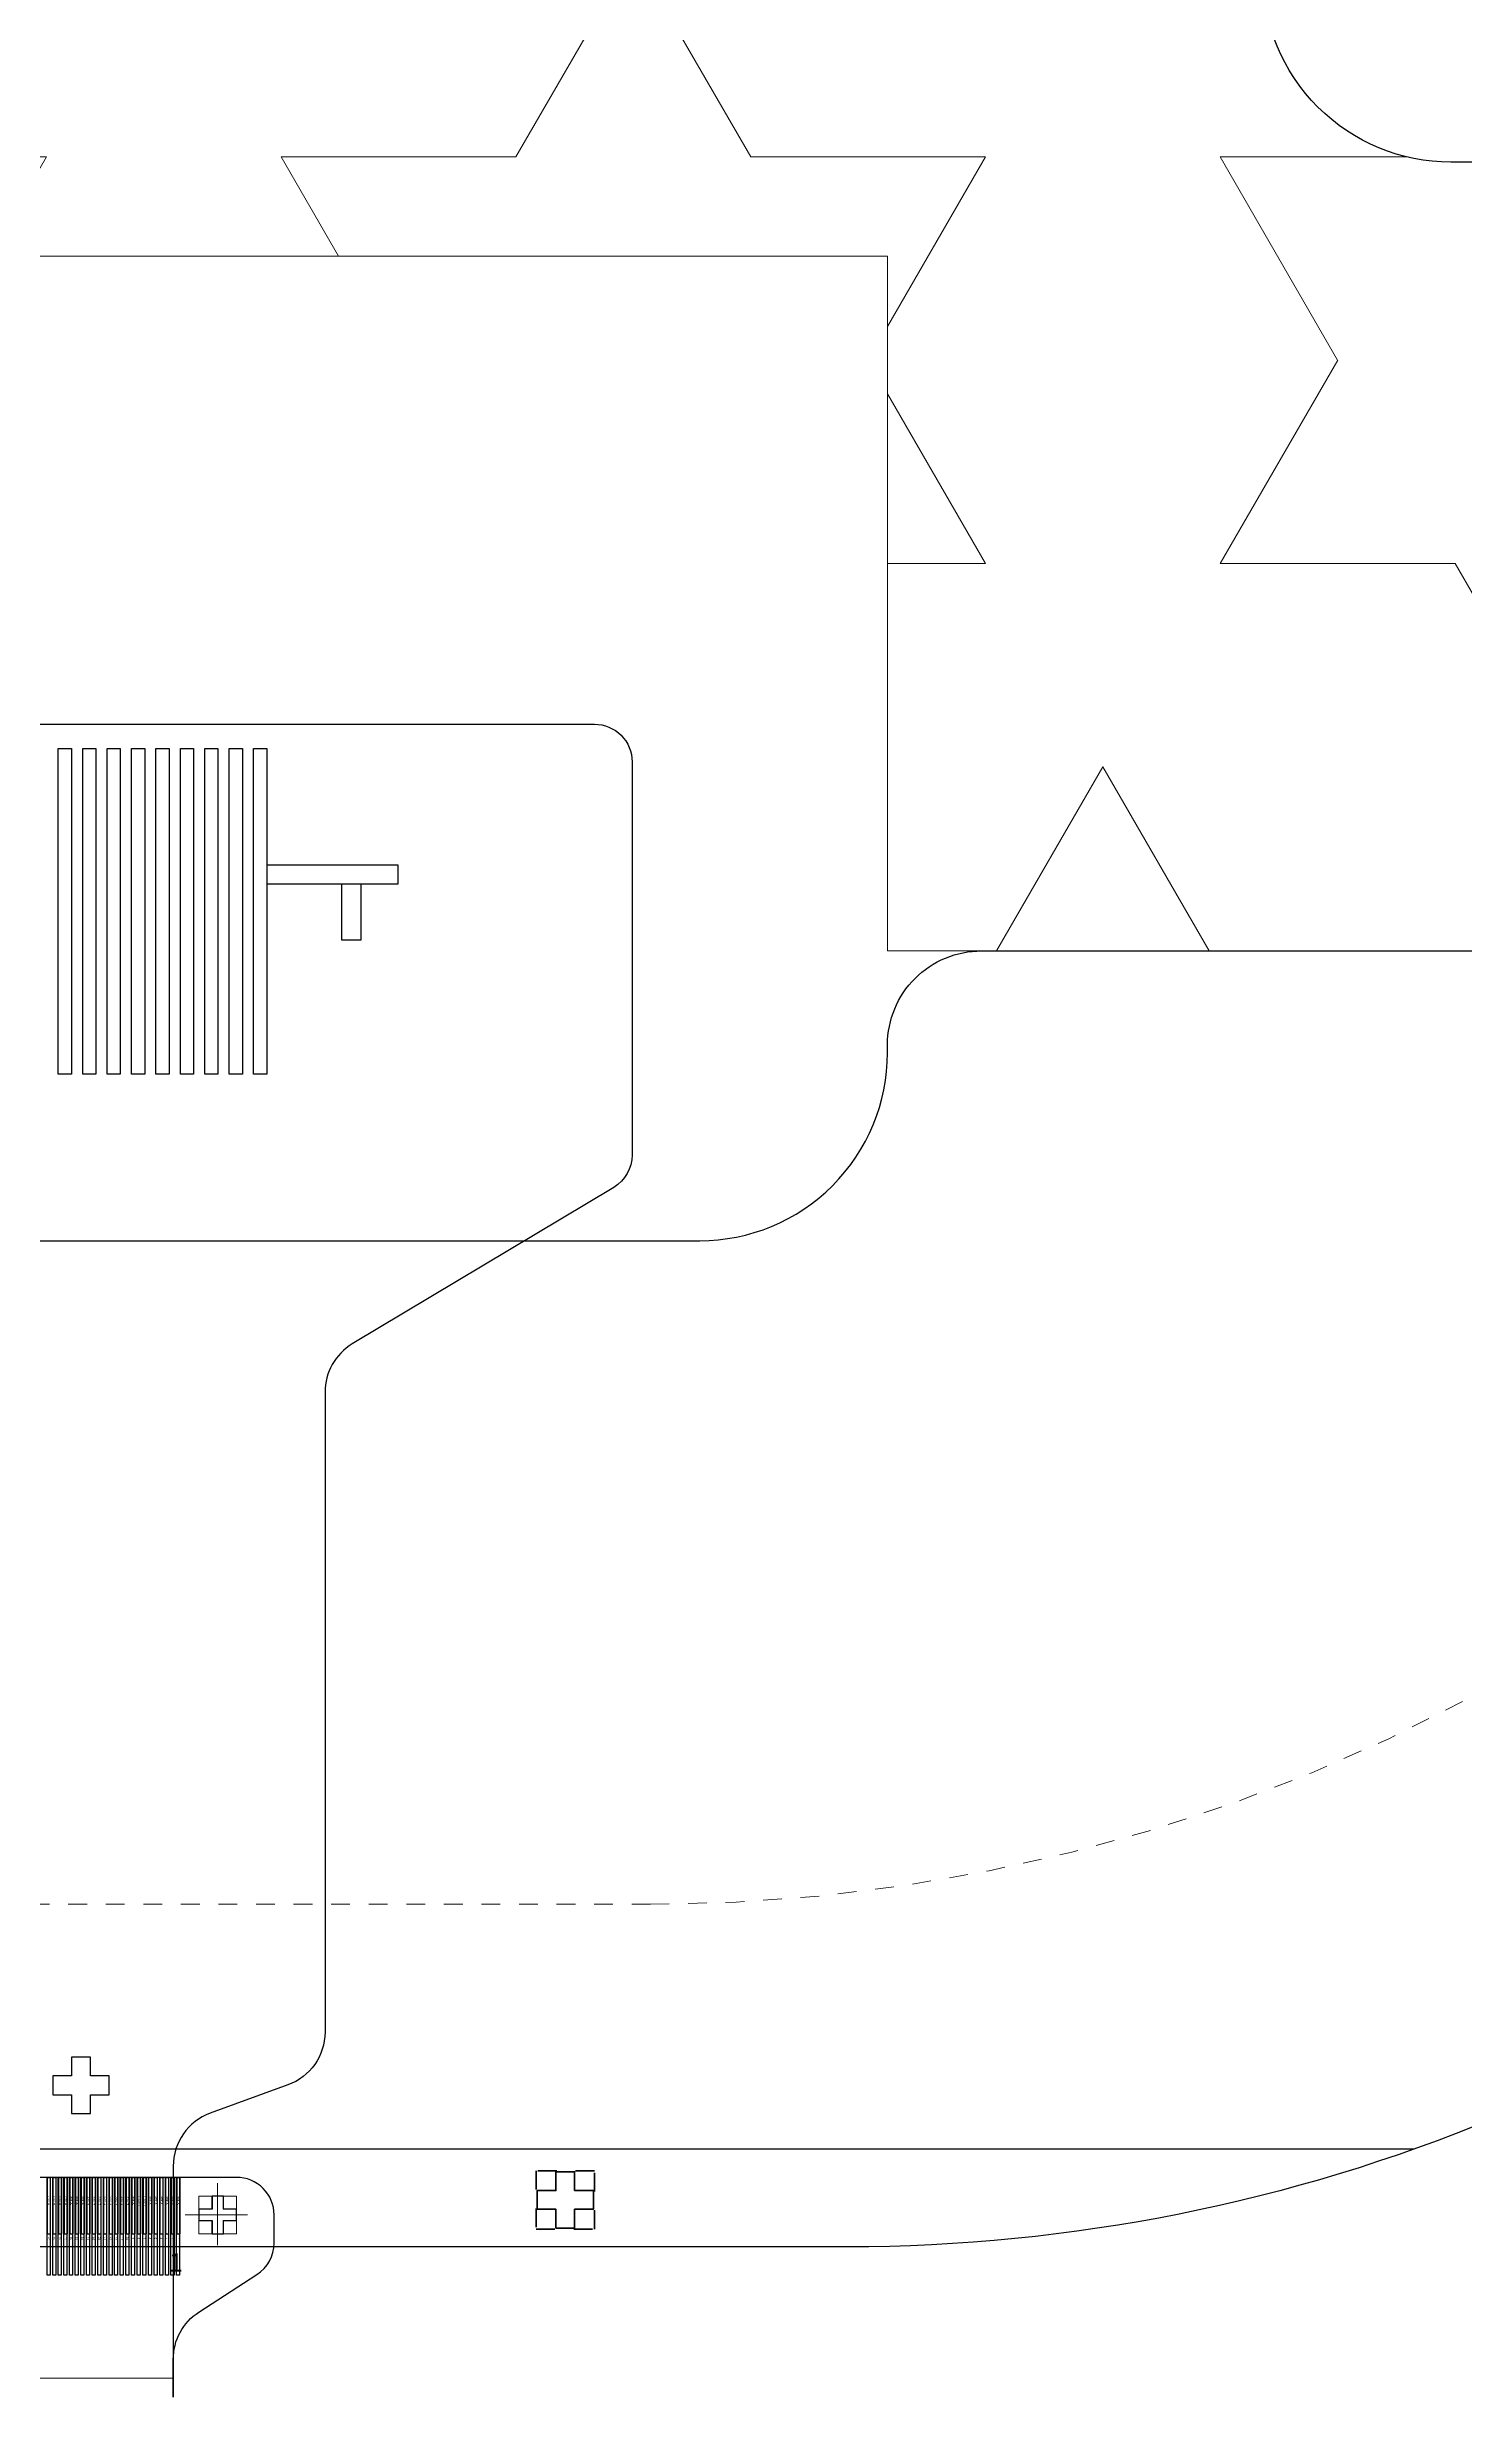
# Model space of a CAD drawing. Header units: inches. Extents: x 1765 to 5217, y -1519 to 441.
# Drawn here: x 4212.27 to 4219.82, y -1298.96 to -1286.45 of the extents above; entities that cross this region are included whole.
import ezdxf
from ezdxf.enums import TextEntityAlignment as Align

# ---------------------------------------------------------------- set-up
doc = ezdxf.new("R2010")
doc.units = ezdxf.units.IN
doc.header["$MEASUREMENT"] = 0
doc.linetypes.add('DOT', pattern=[0.2, 0.1, -0.1])
for name, color, linetype, lineweight in [('AA', 7, 'Continuous', 13), ('DIM', 3, 'Continuous', 15), ('EMI', 5, 'Continuous', 5), ('Mark', 7, 'Continuous', 13), ('尺寸标注', 7, 'Continuous', 0), ('注释', 2, 'Continuous', 13)]:
    doc.layers.add(name, color=color, linetype=linetype, lineweight=lineweight)
doc.layers.add('FPC', color=7, linetype='Continuous')
doc.layers.add('L63', color=5, linetype='Continuous')
doc.styles.add('MBC_Arial_Font', font='arial.ttf', dxfattribs={"width": 0.8})

# ---------------------------------------------------------------- blocks, each defined once
blk = doc.blocks.new('mark')
at = {"layer": '尺寸标注', "color": 1}
for p, q in [((3641.139, 1398.795), (3641.139, 1398.464)), ((3640.979, 1398.625), (3641.312, 1398.625))]:
    blk.add_line(p, q, dxfattribs=at)
at = {"layer": '尺寸标注', "color": 2}
for points in [[(3641.039, 1398.725), (3641.109, 1398.725), (3641.109, 1398.655), (3641.039, 1398.655)], [(3641.169, 1398.725), (3641.239, 1398.725), (3641.239, 1398.655), (3641.169, 1398.655)], [(3641.039, 1398.595), (3641.109, 1398.595), (3641.109, 1398.525), (3641.039, 1398.525)], [(3641.169, 1398.595), (3641.239, 1398.595), (3641.239, 1398.525), (3641.169, 1398.525)]]:
    blk.add_lwpolyline(points, close=True, dxfattribs=at)

msp = doc.modelspace()

# ---------------------------------------------------------------- hatches: boundary and pattern name
at = {"layer": 'EMI'}
h = msp.add_hatch(dxfattribs=at)
h.set_pattern_fill('STARS', color=256, scale=10, style=0)
h.set_pattern_definition([(180, (7869.7683, -2928.1506), (0, -2.1650635), [1.25, -1.25]), (240, (7869.7683, -2928.1506), (1.875, -1.0825318), [1.25, -1.25]), (300, (7869.1433, -2929.2332), (1.875, 1.0825318), [1.25, -1.25])])
edge = h.paths.add_edge_path()
edge.add_line((4243.53, -1282.359), (4243.53, -1274.21))
edge.add_arc((4241.526, -1274.212), 2.004, 0.0494, 92.745)
edge.add_line((4241.43, -1272.21), (4234.4, -1272.21))
edge.add_arc((4234.4, -1275.21), 3, 90, 180)
edge.add_line((4231.4, -1275.21), (4231.4, -1285.059))
edge.add_arc((4229.4, -1285.059), 2, -90, 0, ccw=False)
edge.add_line((4229.4, -1287.059), (4219.747, -1287.059))
edge.add_arc((4219.747, -1286.059), 1, 180, 270, ccw=False)
edge.add_line((4218.747, -1286.059), (4218.747, -1283.259))
edge.add_arc((4217.747, -1283.259), 1, 360, 449.9714)
edge.add_arc((4217.748, -1281.259), 1, 180, 269.9714, ccw=False)
edge.add_line((4216.748, -1281.259), (4216.748, -1279.852))
edge.add_line((4216.748, -1279.852), (4211.748, -1279.852))
edge.add_arc((4211.748, -1278.852), 1, 180, 270, ccw=False)
edge.add_line((4210.748, -1278.852), (4210.748, -1274.852))
edge.add_line((4210.748, -1274.852), (4206.148, -1274.852))
edge.add_line((4206.148, -1274.852), (4206.148, -1282.85))
edge.add_line((4206.148, -1282.85), (4198.698, -1282.85))
edge.add_line((4198.698, -1282.85), (4198.698, -1287.559))
edge.add_line((4198.698, -1287.559), (4216.748, -1287.559))
edge.add_line((4216.748, -1287.559), (4216.748, -1291.259))
edge.add_line((4216.748, -1291.259), (4233.6, -1291.259))
edge.add_arc((4233.6, -1289.259), 2, 270, 360)
edge.add_line((4235.6, -1289.259), (4235.6, -1277.71))
edge.add_arc((4236.6, -1277.71), 1, 90, 180, ccw=False)
edge.add_line((4236.6, -1276.71), (4238.43, -1276.71))
edge.add_arc((4238.319, -1277.714), 1.01, 0.2418, 83.7326, ccw=False)
edge.add_line((4239.33, -1277.71), (4239.33, -1282.359))
edge.add_line((4239.33, -1282.359), (4243.53, -1282.359))

# ---------------------------------------------------------------- linework, layer by layer
msp.add_line((4219.551, -1297.64), (4196.734, -1297.64))
msp.add_line((4219.551, -1297.64), (4196.734, -1297.64))
msp.add_lwpolyline([(4225.536, -1263.445), (4225.536, -1289.16, -0.414214), (4216.536, -1298.16), (4199.749, -1298.16, -0.414214), (4190.749, -1289.16), (4190.749, -1263.445, -0.414214), (4199.169, -1255.025), (4217.116, -1255.025, -0.414214)], format="xyb", close=True)
msp.add_lwpolyline([(4225.536, -1263.445), (4225.536, -1289.16, -0.414214), (4216.536, -1298.16), (4199.749, -1298.16, -0.414214), (4190.749, -1289.16), (4190.749, -1263.445, -0.414214), (4199.169, -1255.025), (4217.116, -1255.025, -0.414214)], format="xyb", close=True)
for points in [[(4203.341, -1298.96), (4203.341, -1297.73, 0.315299), (4203.143, -1297.448), (4202.73, -1297.298, -0.315299), (4202.533, -1297.016), (4202.533, -1293.609, 0.263643), (4202.387, -1293.352), (4200.995, -1292.518, -0.263643), (4200.898, -1292.346), (4200.898, -1290.252, -0.414214), (4201.098, -1290.052), (4215.188, -1290.052, -0.414214), (4215.388, -1290.252), (4215.388, -1292.346, -0.263643), (4215.29, -1292.518), (4213.898, -1293.352, 0.263643), (4213.753, -1293.609), (4213.753, -1297.016, -0.315299), (4213.555, -1297.298), (4213.142, -1297.448, 0.315299), (4212.945, -1297.73), (4212.945, -1298.96)], [(4212.945, -1298.96), (4212.945, -1298.759, -0.254671), (4213.082, -1298.507), (4213.39, -1298.308, 0.254671), (4213.482, -1298.14), (4213.482, -1297.99, 0.414214), (4213.282, -1297.79), (4203.004, -1297.79, 0.414214), (4202.804, -1297.99), (4202.804, -1298.14, 0.254671), (4202.895, -1298.308), (4203.203, -1298.507, -0.254671), (4203.341, -1298.759), (4203.341, -1298.96)]]:
    msp.add_lwpolyline(points, format="xyb")
at = {"color": 0}
for points in [[(4212.333, -1290.182), (4212.403, -1290.182), (4212.403, -1291.915), (4212.333, -1291.915)], [(4212.463, -1290.182), (4212.533, -1290.182), (4212.533, -1291.915), (4212.463, -1291.915)], [(4212.593, -1290.182), (4212.663, -1290.182), (4212.663, -1291.915), (4212.593, -1291.915)], [(4212.723, -1290.182), (4212.793, -1290.182), (4212.793, -1291.915), (4212.723, -1291.915)], [(4212.853, -1290.182), (4212.923, -1290.182), (4212.923, -1291.915), (4212.853, -1291.915)], [(4212.983, -1290.182), (4213.053, -1290.182), (4213.053, -1291.915), (4212.983, -1291.915)], [(4213.113, -1290.182), (4213.183, -1290.182), (4213.183, -1291.915), (4213.113, -1291.915)], [(4213.243, -1290.182), (4213.313, -1290.182), (4213.313, -1291.915), (4213.243, -1291.915)], [(4213.373, -1290.182), (4213.443, -1290.182), (4213.443, -1291.915), (4213.373, -1291.915)], [(4213.443, -1290.902), (4214.143, -1290.902), (4214.143, -1290.802), (4213.443, -1290.802)], [(4213.843, -1290.902), (4213.943, -1290.902), (4213.943, -1291.202), (4213.843, -1291.202)], [(4212.273, -1297.79), (4212.289, -1297.79), (4212.289, -1298.31), (4212.273, -1298.31)], [(4212.303, -1297.79), (4212.319, -1297.79), (4212.319, -1298.31), (4212.303, -1298.31)], [(4212.333, -1297.79), (4212.349, -1297.79), (4212.349, -1298.31), (4212.333, -1298.31)], [(4212.363, -1297.79), (4212.379, -1297.79), (4212.379, -1298.31), (4212.363, -1298.31)], [(4212.393, -1297.79), (4212.409, -1297.79), (4212.409, -1298.31), (4212.393, -1298.31)], [(4212.423, -1297.79), (4212.439, -1297.79), (4212.439, -1298.31), (4212.423, -1298.31)], [(4212.453, -1297.79), (4212.469, -1297.79), (4212.469, -1298.31), (4212.453, -1298.31)], [(4212.483, -1297.79), (4212.499, -1297.79), (4212.499, -1298.31), (4212.483, -1298.31)], [(4212.513, -1297.79), (4212.529, -1297.79), (4212.529, -1298.31), (4212.513, -1298.31)], [(4212.543, -1297.79), (4212.559, -1297.79), (4212.559, -1298.31), (4212.543, -1298.31)], [(4212.573, -1297.79), (4212.589, -1297.79), (4212.589, -1298.31), (4212.573, -1298.31)], [(4212.603, -1297.79), (4212.619, -1297.79), (4212.619, -1298.31), (4212.603, -1298.31)], [(4212.633, -1297.79), (4212.649, -1297.79), (4212.649, -1298.31), (4212.633, -1298.31)], [(4212.663, -1297.79), (4212.679, -1297.79), (4212.679, -1298.31), (4212.663, -1298.31)], [(4212.693, -1297.79), (4212.709, -1297.79), (4212.709, -1298.31), (4212.693, -1298.31)], [(4212.723, -1297.79), (4212.739, -1297.79), (4212.739, -1298.31), (4212.723, -1298.31)], [(4212.753, -1297.79), (4212.769, -1297.79), (4212.769, -1298.31), (4212.753, -1298.31)], [(4212.783, -1297.79), (4212.799, -1297.79), (4212.799, -1298.31), (4212.783, -1298.31)], [(4212.813, -1297.79), (4212.829, -1297.79), (4212.829, -1298.31), (4212.813, -1298.31)], [(4212.843, -1297.79), (4212.859, -1297.79), (4212.859, -1298.31), (4212.843, -1298.31)], [(4212.873, -1297.79), (4212.889, -1297.79), (4212.889, -1298.31), (4212.873, -1298.31)], [(4212.903, -1297.79), (4212.919, -1297.79), (4212.919, -1298.31), (4212.903, -1298.31)], [(4212.933, -1297.79), (4212.949, -1297.79), (4212.949, -1298.31), (4212.933, -1298.31)], [(4212.963, -1297.79), (4212.979, -1297.79), (4212.979, -1298.31), (4212.963, -1298.31)]]:
    msp.add_lwpolyline(points, close=True, dxfattribs=at)
at = {"color": 2}
for points in [[(4212.292, -1297.79), (4212.274, -1297.79), (4212.274, -1298.09), (4212.292, -1298.09)], [(4212.292, -1297.79), (4212.274, -1297.79), (4212.274, -1298.09), (4212.292, -1298.09)], [(4212.322, -1297.79), (4212.304, -1297.79), (4212.304, -1298.09), (4212.322, -1298.09)], [(4212.322, -1297.79), (4212.304, -1297.79), (4212.304, -1298.09), (4212.322, -1298.09)], [(4212.352, -1297.79), (4212.334, -1297.79), (4212.334, -1298.09), (4212.352, -1298.09)], [(4212.352, -1297.79), (4212.334, -1297.79), (4212.334, -1298.09), (4212.352, -1298.09)], [(4212.382, -1297.79), (4212.364, -1297.79), (4212.364, -1298.09), (4212.382, -1298.09)], [(4212.382, -1297.79), (4212.364, -1297.79), (4212.364, -1298.09), (4212.382, -1298.09)], [(4212.412, -1297.79), (4212.394, -1297.79), (4212.394, -1298.09), (4212.412, -1298.09)], [(4212.412, -1297.79), (4212.394, -1297.79), (4212.394, -1298.09), (4212.412, -1298.09)], [(4212.442, -1297.79), (4212.424, -1297.79), (4212.424, -1298.09), (4212.442, -1298.09)], [(4212.442, -1297.79), (4212.424, -1297.79), (4212.424, -1298.09), (4212.442, -1298.09)], [(4212.472, -1297.79), (4212.454, -1297.79), (4212.454, -1298.09), (4212.472, -1298.09)], [(4212.472, -1297.79), (4212.454, -1297.79), (4212.454, -1298.09), (4212.472, -1298.09)], [(4212.502, -1297.79), (4212.484, -1297.79), (4212.484, -1298.09), (4212.502, -1298.09)], [(4212.502, -1297.79), (4212.484, -1297.79), (4212.484, -1298.09), (4212.502, -1298.09)], [(4212.532, -1297.79), (4212.514, -1297.79), (4212.514, -1298.09), (4212.532, -1298.09)], [(4212.532, -1297.79), (4212.514, -1297.79), (4212.514, -1298.09), (4212.532, -1298.09)], [(4212.562, -1297.79), (4212.544, -1297.79), (4212.544, -1298.09), (4212.562, -1298.09)], [(4212.562, -1297.79), (4212.544, -1297.79), (4212.544, -1298.09), (4212.562, -1298.09)], [(4212.592, -1297.79), (4212.574, -1297.79), (4212.574, -1298.09), (4212.592, -1298.09)], [(4212.592, -1297.79), (4212.574, -1297.79), (4212.574, -1298.09), (4212.592, -1298.09)], [(4212.622, -1297.79), (4212.604, -1297.79), (4212.604, -1298.09), (4212.622, -1298.09)], [(4212.622, -1297.79), (4212.604, -1297.79), (4212.604, -1298.09), (4212.622, -1298.09)], [(4212.652, -1297.79), (4212.634, -1297.79), (4212.634, -1298.09), (4212.652, -1298.09)], [(4212.652, -1297.79), (4212.634, -1297.79), (4212.634, -1298.09), (4212.652, -1298.09)], [(4212.682, -1297.79), (4212.664, -1297.79), (4212.664, -1298.09), (4212.682, -1298.09)], [(4212.682, -1297.79), (4212.664, -1297.79), (4212.664, -1298.09), (4212.682, -1298.09)], [(4212.712, -1297.79), (4212.694, -1297.79), (4212.694, -1298.09), (4212.712, -1298.09)], [(4212.712, -1297.79), (4212.694, -1297.79), (4212.694, -1298.09), (4212.712, -1298.09)], [(4212.742, -1297.79), (4212.724, -1297.79), (4212.724, -1298.09), (4212.742, -1298.09)], [(4212.742, -1297.79), (4212.724, -1297.79), (4212.724, -1298.09), (4212.742, -1298.09)], [(4212.772, -1297.79), (4212.754, -1297.79), (4212.754, -1298.09), (4212.772, -1298.09)], [(4212.772, -1297.79), (4212.754, -1297.79), (4212.754, -1298.09), (4212.772, -1298.09)], [(4212.802, -1297.79), (4212.784, -1297.79), (4212.784, -1298.09), (4212.802, -1298.09)], [(4212.802, -1297.79), (4212.784, -1297.79), (4212.784, -1298.09), (4212.802, -1298.09)]]:
    msp.add_lwpolyline(points, close=True, dxfattribs=at)
at = {"color": 3}
for points in [[(4212.832, -1297.79), (4212.814, -1297.79), (4212.814, -1298.09), (4212.832, -1298.09)], [(4212.832, -1297.79), (4212.814, -1297.79), (4212.814, -1298.09), (4212.832, -1298.09)], [(4212.862, -1297.79), (4212.844, -1297.79), (4212.844, -1298.09), (4212.862, -1298.09)], [(4212.862, -1297.79), (4212.844, -1297.79), (4212.844, -1298.09), (4212.862, -1298.09)], [(4212.892, -1297.79), (4212.874, -1297.79), (4212.874, -1298.09), (4212.892, -1298.09)], [(4212.892, -1297.79), (4212.874, -1297.79), (4212.874, -1298.09), (4212.892, -1298.09)], [(4212.922, -1297.79), (4212.904, -1297.79), (4212.904, -1298.09), (4212.922, -1298.09)], [(4212.922, -1297.79), (4212.904, -1297.79), (4212.904, -1298.09), (4212.922, -1298.09)], [(4212.952, -1297.79), (4212.934, -1297.79), (4212.934, -1298.09), (4212.952, -1298.09)], [(4212.952, -1297.79), (4212.934, -1297.79), (4212.934, -1298.09), (4212.952, -1298.09)], [(4212.982, -1297.79), (4212.964, -1297.79), (4212.964, -1298.09), (4212.982, -1298.09)], [(4212.982, -1297.79), (4212.964, -1297.79), (4212.964, -1298.09), (4212.982, -1298.09)]]:
    msp.add_lwpolyline(points, close=True, dxfattribs=at)
msp.add_lwpolyline([(4213.212, -1297.89), (4213.152, -1297.89), (4213.152, -1297.96), (4213.082, -1297.96), (4213.082, -1298.02), (4213.152, -1298.02), (4213.152, -1298.09), (4213.212, -1298.09), (4213.212, -1298.02), (4213.282, -1298.02), (4213.282, -1297.96), (4213.212, -1297.96)], close=True)
at = {"layer": 'AA', "color": 1, "linetype": 'DOT'}
msp.add_lwpolyline([(4191.599, -1265.025, -0.414214), (4200.799, -1255.825), (4215.486, -1255.825, -0.414214), (4224.686, -1265.025), (4224.686, -1287.136, -0.414214), (4215.486, -1296.336), (4200.799, -1296.336, -0.414214), (4191.599, -1287.136)], format="xyb", close=True, dxfattribs=at)
msp.add_lwpolyline([(4191.599, -1265.025, -0.414214), (4200.799, -1255.825), (4215.486, -1255.825, -0.414214), (4224.686, -1265.025), (4224.686, -1287.136, -0.414214), (4215.486, -1296.336), (4200.799, -1296.336, -0.414214), (4191.599, -1287.136)], format="xyb", close=True, dxfattribs=at)
at = {"layer": 'DIM'}
msp.add_line((4198.819, -1298.86), (4212.945, -1298.86), dxfattribs=at)
at = {"layer": 'EMI'}
msp.add_lwpolyline([(4231.4, -1285.059, -0.414214), (4229.4, -1287.059), (4219.747, -1287.059, -0.414214), (4218.747, -1286.059), (4218.747, -1283.259, 0.414067), (4217.747, -1282.259, -0.414067), (4216.748, -1281.259), (4216.748, -1279.852), (4211.748, -1279.852, -0.414214), (4210.748, -1278.852), (4210.748, -1274.852), (4206.148, -1274.852), (4206.148, -1282.85), (4198.698, -1282.85), (4198.698, -1287.559), (4216.748, -1287.559), (4216.748, -1291.259), (4233.6, -1291.259, 0.414214)], format="xyb", dxfattribs=at)
at = {"layer": 'FPC', "color": 2, "lineweight": -3}
for points in [[(4231.4, -1285.059, -0.414214), (4229.4, -1287.059), (4219.747, -1287.059, -0.414214), (4218.747, -1286.059), (4218.747, -1283.259, 0.414067), (4217.747, -1282.259, -0.414067), (4216.748, -1281.259), (4216.748, -1276.852, 0.414214), (4214.748, -1274.852), (4193.649, -1274.852, 0.414214), (4192.649, -1275.852), (4192.649, -1291.558, 0.241069), (4193.48, -1293.18), (4198.489, -1296.791, -0.241069), (4198.904, -1297.602), (4198.904, -1298.86)], [(4201.935, -1298.86, -0.017571), (4201.933, -1298.789), (4201.933, -1295.273, 0.241069), (4201.517, -1294.461), (4199.113, -1292.728, -0.241069), (4198.698, -1291.917), (4198.698, -1288.607, -1), (4199.898, -1288.607), (4199.898, -1291.309, 0.241069), (4200.313, -1292.121), (4200.996, -1292.613, 0.157425), (4201.581, -1292.802), (4215.748, -1292.802, 0.414214), (4216.748, -1291.802), (4216.748, -1291.759, -0.414214), (4217.248, -1291.259), (4233.6, -1291.259, 0.414214)]]:
    msp.add_lwpolyline(points, format="xyb", dxfattribs=at)
at = {"layer": 'L63', "color": 0}
msp.add_lwpolyline([(4212.404, -1297.15), (4212.404, -1297.25), (4212.304, -1297.25), (4212.304, -1297.35), (4212.404, -1297.35), (4212.404, -1297.45), (4212.504, -1297.45), (4212.504, -1297.35), (4212.604, -1297.35), (4212.604, -1297.25), (4212.504, -1297.25), (4212.504, -1297.15), (4212.501, -1297.15)], close=True, dxfattribs=at)
at = {"layer": 'Mark', "linetype": 'Continuous', "lineweight": 100}
msp.add_lwpolyline([(4215.082, -1297.86), (4215.082, -1297.76), (4214.982, -1297.76), (4214.982, -1297.86), (4214.882, -1297.86), (4214.882, -1297.96), (4214.982, -1297.96), (4214.982, -1298.06), (4215.082, -1298.06), (4215.082, -1297.96), (4215.182, -1297.96), (4215.182, -1297.86)], close=True, dxfattribs=at)
msp.add_lwpolyline([(4215.082, -1297.86), (4215.082, -1297.76), (4214.982, -1297.76), (4214.982, -1297.86), (4214.882, -1297.86), (4214.882, -1297.96), (4214.982, -1297.96), (4214.982, -1298.06), (4215.082, -1298.06), (4215.082, -1297.96), (4215.182, -1297.96), (4215.182, -1297.86)], close=True, dxfattribs=at)
at = {"layer": '注释', "color": 8, "linetype": 'DOT', "lineweight": 100}
msp.add_lwpolyline([(4214.877, -1298.065), (4215.187, -1298.065), (4215.187, -1297.755), (4214.877, -1297.755)], close=True, dxfattribs=at)
msp.add_lwpolyline([(4214.877, -1298.065), (4215.187, -1298.065), (4215.187, -1297.755), (4214.877, -1297.755)], close=True, dxfattribs=at)

# ---------------------------------------------------------------- block references
at = {"extrusion": (0, 0, -1), "zscale": -1}
msp.add_blockref('mark', (-7854.32, -2696.615), dxfattribs=at)
msp.add_blockref('mark', (-7854.32, -2696.615), dxfattribs=at)

# ---------------------------------------------------------------- texts
at = {"color": 3, "style": 'MBC_Arial_Font', "text_generation_flag": 4}
for s, p in [('ELVDD', (4212.281, -1297.915)), ('ELVDD', (4212.311, -1297.915)), ('ELVDD', (4212.341, -1297.915)), ('ELVDD', (4212.371, -1297.915)), ('Dummy', (4212.404, -1297.915)), ('Dummy', (4212.434, -1297.915)), ('Dummy', (4212.464, -1297.915)), ('ELVSS', (4212.491, -1297.915)), ('ELVSS', (4212.521, -1297.915)), ('ELVSS', (4212.551, -1297.915)), ('ELVSS', (4212.581, -1297.915)), ('ELVSS', (4212.611, -1297.915)), ('ELVSS', (4212.641, -1297.915)), ('ELVSS', (4212.671, -1297.915)), ('ELVSS', (4212.701, -1297.915)), ('Dummy', (4212.734, -1297.915)), ('FOG2_L', (4212.763, -1297.915)), ('FOG1_L', (4212.793, -1297.915)), ('Dummy', (4212.824, -1297.915)), ('Dummy', (4212.854, -1297.915)), ('Dummy', (4212.884, -1297.915)), ('Dummy', (4212.914, -1297.915)), ('Dummy', (4212.944, -1297.915)), ('Dummy', (4212.974, -1297.915)), ('24', (4212.281, -1298.115)), ('23', (4212.311, -1298.115)), ('22', (4212.341, -1298.115)), ('21', (4212.371, -1298.115)), ('20', (4212.401, -1298.115)), ('19', (4212.431, -1298.115)), ('18', (4212.461, -1298.115)), ('17', (4212.491, -1298.115)), ('16', (4212.521, -1298.115)), ('15', (4212.551, -1298.115)), ('14', (4212.581, -1298.115)), ('13', (4212.611, -1298.115)), ('12', (4212.641, -1298.115)), ('11', (4212.671, -1298.115)), ('10', (4212.701, -1298.115)), ('9', (4212.731, -1298.115)), ('8', (4212.761, -1298.115)), ('7', (4212.791, -1298.115)), ('6', (4212.821, -1298.115)), ('5', (4212.851, -1298.115)), ('4', (4212.881, -1298.115)), ('3', (4212.911, -1298.115)), ('2', (4212.941, -1298.115)), ('1', (4212.971, -1298.115))]:
    msp.add_text(s, height=0.01, rotation=90, dxfattribs=at).set_placement(p, align=Align.MIDDLE_CENTER)
at = {"insert": (4212.994, -1298.192), "char_height": 0.1, "width": 0.14979, "attachment_point": 3}
msp.add_mtext('1', dxfattribs=at)
msp.add_mtext('1', dxfattribs=at)

doc.saveas('drawing.dxf')
